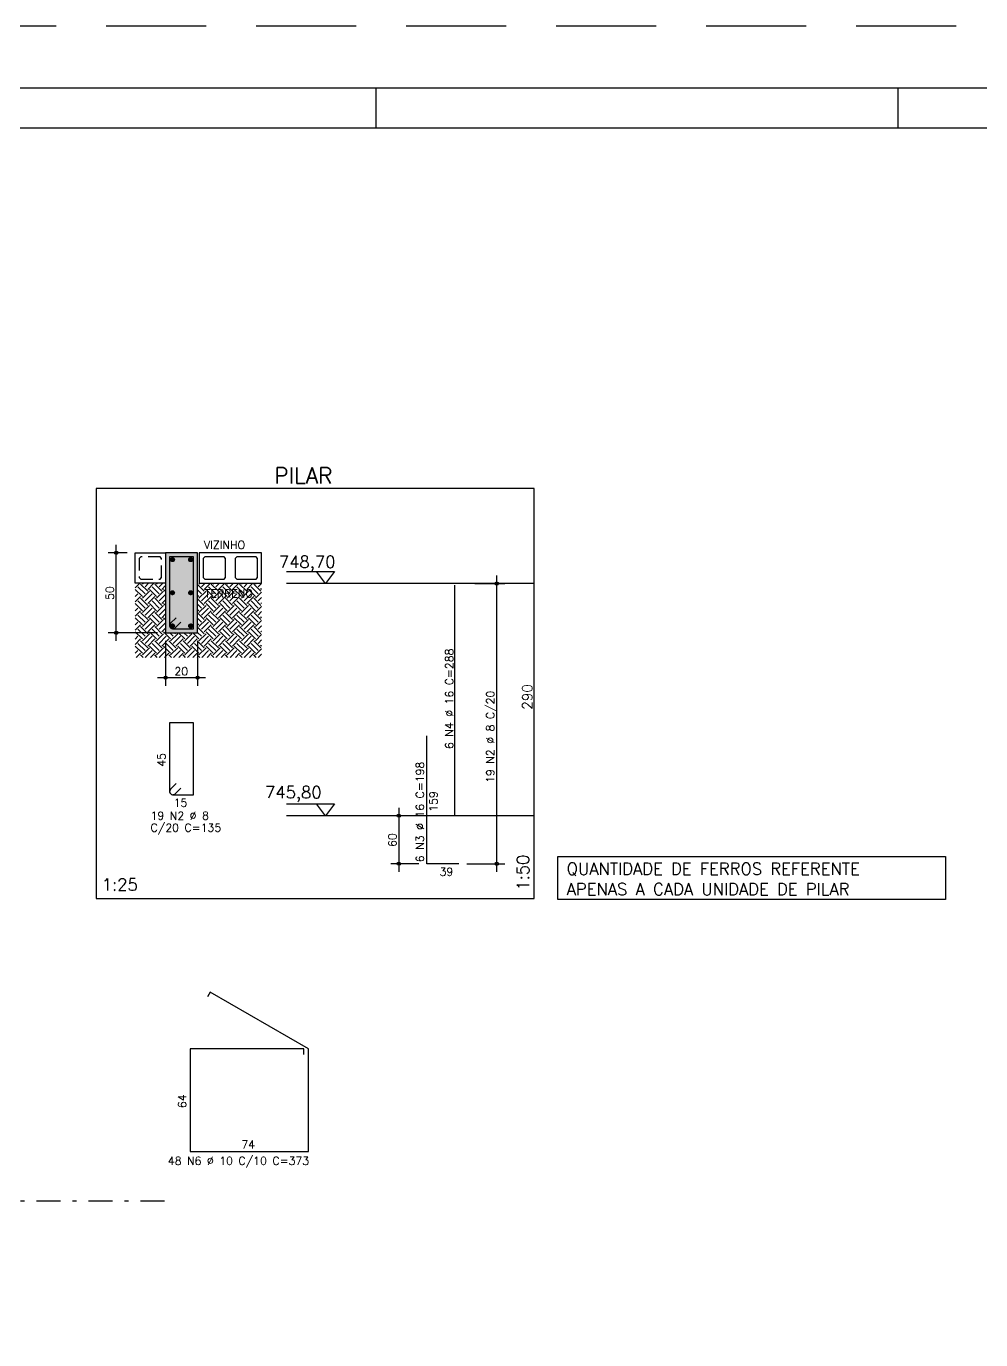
# Model space of a CAD drawing. Extents: x -1.9 to 86, y -1.2 to 61.3.
# Drawn here: x 25.3 to 49.16, y 28.48 to 61.31 of the extents above; entities that cross this region are included whole.
import ezdxf

# ---------------------------------------------------------------- set-up
doc = ezdxf.new("R2010")
doc.units = 0
doc.header["$MEASUREMENT"] = 0
for name, pattern in [('ESTILO_TQS_0001', [0.45, 0.3, -0.15]), ('ESTILO_TQS_0003', [1.25, 0.6, -0.3, 0.05, -0.3]), ('HIDDEN', [0.375, 0.25, -0.125])]:
    doc.linetypes.add(name, pattern=pattern)
doc.layers.get('0').update_dxf_attribs({"linetype": 'CONTINUOUS'})
doc.layers.get('Defpoints').update_dxf_attribs({"linetype": 'CONTINUOUS'})
for name, color, linetype in [('ARQ_FOLHA', 7, 'CONTINUOUS'), ('PENA_01', 1, 'CONTINUOUS'), ('PENA_02', 2, 'CONTINUOUS'), ('PENA_03', 3, 'CONTINUOUS'), ('PENA_04', 4, 'CONTINUOUS'), ('PENA_05', 5, 'CONTINUOUS'), ('PENA_06', 6, 'CONTINUOUS'), ('PENA_09', 254, 'CONTINUOUS'), ('PENA_10', 253, 'CONTINUOUS')]:
    doc.layers.add(name, color=color, linetype=linetype)
doc.styles.get("Standard").update_dxf_attribs({"font": 'ROMANS.SHX'})

# ---------------------------------------------------------------- blocks, each defined once
blk = doc.blocks.new('FOLHA A1 - 841 X 594')
at = {"layer": 'ARQ_FOLHA', "color": 1}
for p, q in [((-500.5, 584), (-500.5, 594)), ((-370, 584), (-370, 594))]:
    blk.add_line(p, q, dxfattribs=at)
for points in [[(-841, 0), (0, 0), (0, 594), (-841, 594)], [(-816, 10), (-10, 10), (-10, 584), (-816, 584)]]:
    blk.add_lwpolyline(points, close=True, dxfattribs=at)
at = {"layer": 'Defpoints', "color": 8, "linetype": 'HIDDEN', "ltscale": 100}
blk.add_lwpolyline([(-860.5, 609.5), (-860.5, -15.5), (19.5, -15.5), (19.5, 609.5)], close=True, dxfattribs=at)
blk = doc.blocks.new('*U23')
blk.add_blockref('FOLHA A1 - 841 X 594', (0, 0))

msp = doc.modelspace()

# ---------------------------------------------------------------- linework, layer by layer
at = {"layer": 'PENA_01', "linetype": 'Continuous'}
for p, q in [((27.552, 45.946), (27.552, 48.346)), ((27.826, 48.146), (27.352, 48.146)), ((36.52, 47.374), (37.263, 47.374)), ((37.063, 40.174), (37.063, 47.574)), ((28.586, 46.146), (27.352, 46.146)), ((28.786, 45.946), (28.786, 44.823)), ((29.586, 45.946), (29.586, 44.823)), ((29.786, 45.023), (28.586, 45.023)), ((34.615, 41.774), (34.615, 40.174)), ((35.12, 41.574), (34.415, 41.574)), ((35.12, 40.374), (34.415, 40.374)), ((36.32, 40.374), (37.263, 40.374))]:
    msp.add_line(p, q, dxfattribs=at)
at = {"layer": 'PENA_01', "linetype": 'ESTILO_TQS_0001'}
msp.add_lwpolyline([(28.126, 47.526), (28.166, 47.486), (28.646, 47.486), (28.686, 47.526), (28.686, 48.006), (28.646, 48.046), (28.166, 48.046), (28.126, 48.006), (28.126, 47.526)], dxfattribs=at)
at = {"layer": 'PENA_01', "linetype": 'Continuous'}
for points in [[(29.726, 47.526), (29.766, 47.486), (30.246, 47.486), (30.286, 47.526), (30.286, 48.006), (30.246, 48.046), (29.766, 48.046), (29.726, 48.006), (29.726, 47.526)], [(30.526, 47.526), (30.566, 47.486), (31.046, 47.486), (31.086, 47.526), (31.086, 48.006), (31.046, 48.046), (30.566, 48.046), (30.526, 48.006), (30.526, 47.526)]]:
    msp.add_lwpolyline(points, dxfattribs=at)
at = {"layer": 'PENA_02', "linetype": 'Continuous'}
for centre, radius in [((27.552, 48.146), 0.04), ((27.552, 48.146), 0.02), ((37.063, 47.374), 0.0416), ((37.063, 47.374), 0.0208), ((27.552, 46.146), 0.04), ((27.552, 46.146), 0.02), ((28.786, 45.023), 0.04), ((28.786, 45.023), 0.02), ((29.586, 45.023), 0.04), ((29.586, 45.023), 0.02), ((34.615, 41.574), 0.04), ((34.615, 41.574), 0.02), ((34.615, 40.374), 0.04), ((34.615, 40.374), 0.02), ((37.063, 40.374), 0.0416), ((37.063, 40.374), 0.0208)]:
    msp.add_circle(centre, radius, dxfattribs=at)
at = {"layer": 'PENA_03', "linetype": 'Continuous'}
for p, q in [((28.026, 48.146), (28.026, 48.146)), ((28.965, 47.924), (28.909, 47.981)), ((28.951, 47.924), (28.909, 47.967)), ((28.977, 47.927), (28.912, 47.992)), ((28.986, 47.932), (28.917, 48.002)), ((28.994, 47.939), (28.923, 48.009)), ((29, 47.946), (28.931, 48.016)), ((29.005, 47.956), (28.94, 48.02)), ((29.008, 47.967), (28.951, 48.023)), ((29.008, 47.981), (28.965, 48.023)), ((29.421, 47.924), (29.365, 47.981)), ((29.407, 47.924), (29.365, 47.967)), ((29.433, 47.927), (29.368, 47.992)), ((29.442, 47.932), (29.373, 48.002)), ((29.45, 47.939), (29.379, 48.009)), ((29.456, 47.946), (29.387, 48.016)), ((29.461, 47.956), (29.396, 48.02)), ((29.464, 47.967), (29.407, 48.023)), ((29.464, 47.981), (29.421, 48.023)), ((36.32, 47.374), (36.32, 47.374)), ((28.965, 47.096), (28.909, 47.153)), ((28.951, 47.096), (28.909, 47.139)), ((28.977, 47.099), (28.912, 47.164)), ((28.986, 47.104), (28.917, 47.174)), ((28.994, 47.111), (28.923, 47.181)), ((29, 47.118), (28.931, 47.188)), ((29.005, 47.128), (28.94, 47.192)), ((29.008, 47.139), (28.951, 47.195)), ((29.008, 47.153), (28.965, 47.195)), ((29.421, 47.096), (29.365, 47.153)), ((29.407, 47.096), (29.365, 47.139)), ((29.433, 47.099), (29.368, 47.164)), ((29.442, 47.104), (29.373, 47.174)), ((29.45, 47.111), (29.379, 47.181)), ((29.456, 47.118), (29.387, 47.188)), ((29.461, 47.128), (29.396, 47.192)), ((29.464, 47.139), (29.407, 47.195)), ((29.464, 47.153), (29.421, 47.195)), ((28.965, 46.268), (28.909, 46.325)), ((28.951, 46.268), (28.909, 46.311)), ((28.977, 46.271), (28.912, 46.336)), ((28.986, 46.276), (28.917, 46.346)), ((28.994, 46.283), (28.923, 46.353)), ((29, 46.29), (28.931, 46.36)), ((29.005, 46.3), (28.94, 46.364)), ((29.008, 46.311), (28.951, 46.367)), ((29.008, 46.325), (28.965, 46.367)), ((29.421, 46.268), (29.365, 46.325)), ((29.407, 46.268), (29.365, 46.311)), ((29.433, 46.271), (29.368, 46.336)), ((29.442, 46.276), (29.373, 46.346)), ((29.45, 46.283), (29.379, 46.353)), ((29.456, 46.29), (29.387, 46.36)), ((29.461, 46.3), (29.396, 46.364)), ((29.464, 46.311), (29.407, 46.367)), ((29.464, 46.325), (29.421, 46.367)), ((28.786, 46.146), (28.786, 46.146)), ((28.786, 46.146), (28.786, 46.146)), ((29.586, 46.146), (29.586, 46.146)), ((35.32, 41.574), (35.32, 41.574)), ((35.32, 40.374), (35.32, 40.374)), ((36.12, 40.374), (36.12, 40.374))]:
    msp.add_line(p, q, dxfattribs=at)
at = {"layer": 'PENA_03', "linetype": 'ESTILO_TQS_0003'}
msp.add_line((16.456, 31.945), (29.012, 31.945), dxfattribs=at)
at = {"layer": 'PENA_03', "linetype": 'Continuous'}
for points in [[(27.048, 39.504), (37.999, 39.504), (37.999, 49.754), (27.048, 49.754), (27.048, 39.504)], [(28.786, 47.386), (28.026, 47.386), (28.026, 48.146), (28.786, 48.146), (28.786, 47.386)], [(29.586, 46.146), (29.586, 48.146), (28.786, 48.146), (28.786, 46.146), (29.586, 46.146)], [(29.626, 47.386), (31.186, 47.386), (31.186, 48.146), (29.626, 48.146), (29.626, 47.386)], [(31.81, 47.674), (33.01, 47.674), (32.785, 47.374), (32.56, 47.674)], [(37.999, 47.374), (31.81, 47.374)], [(31.81, 41.874), (33.01, 41.874), (32.785, 41.574), (32.56, 41.874)], [(37.999, 41.574), (31.81, 41.574)], [(38.587, 40.551), (48.282, 40.551), (48.282, 39.477), (38.587, 39.477), (38.587, 40.551)]]:
    msp.add_lwpolyline(points, dxfattribs=at)
for centre in [(28.958, 47.974), (29.414, 47.974), (28.958, 47.146), (29.414, 47.146), (28.958, 46.318), (29.414, 46.318)]:
    msp.add_circle(centre, 0.05, dxfattribs=at)
for points in [[(29.008, 47.974), (28.933, 48.017), (28.911, 47.991)], [(29.008, 47.974), (28.911, 47.991), (28.911, 47.957)], [(29.008, 47.974), (28.911, 47.957), (28.933, 47.931)], [(29.008, 47.974), (28.967, 48.023), (28.933, 48.017)], [(29.008, 47.974), (28.933, 47.931), (28.967, 47.925)], [(29.008, 47.974), (28.997, 48.006), (28.967, 48.023)], [(29.008, 47.974), (28.967, 47.925), (28.997, 47.942)], [(29.008, 47.974), (28.997, 47.942), (29.008, 47.974)], [(29.464, 47.974), (29.389, 48.017), (29.367, 47.991)], [(29.464, 47.974), (29.367, 47.991), (29.367, 47.957)], [(29.464, 47.974), (29.367, 47.957), (29.389, 47.931)], [(29.464, 47.974), (29.423, 48.023), (29.389, 48.017)], [(29.464, 47.974), (29.389, 47.931), (29.423, 47.925)], [(29.464, 47.974), (29.453, 48.006), (29.423, 48.023)], [(29.464, 47.974), (29.423, 47.925), (29.453, 47.942)], [(29.464, 47.974), (29.453, 47.942), (29.464, 47.974)], [(29.008, 47.146), (28.933, 47.189), (28.911, 47.163)], [(29.008, 47.146), (28.911, 47.163), (28.911, 47.129)], [(29.008, 47.146), (28.911, 47.129), (28.933, 47.103)], [(29.008, 47.146), (28.967, 47.195), (28.933, 47.189)], [(29.008, 47.146), (28.933, 47.103), (28.967, 47.097)], [(29.008, 47.146), (28.997, 47.178), (28.967, 47.195)], [(29.008, 47.146), (28.967, 47.097), (28.997, 47.114)], [(29.008, 47.146), (28.997, 47.114), (29.008, 47.146)], [(29.464, 47.146), (29.389, 47.189), (29.367, 47.163)], [(29.464, 47.146), (29.367, 47.163), (29.367, 47.129)], [(29.464, 47.146), (29.367, 47.129), (29.389, 47.103)], [(29.464, 47.146), (29.423, 47.195), (29.389, 47.189)], [(29.464, 47.146), (29.389, 47.103), (29.423, 47.097)], [(29.464, 47.146), (29.453, 47.178), (29.423, 47.195)], [(29.464, 47.146), (29.423, 47.097), (29.453, 47.114)], [(29.464, 47.146), (29.453, 47.114), (29.464, 47.146)], [(29.008, 46.318), (28.933, 46.361), (28.911, 46.335)], [(29.008, 46.318), (28.911, 46.335), (28.911, 46.301)], [(29.008, 46.318), (28.911, 46.301), (28.933, 46.275)], [(29.008, 46.318), (28.967, 46.367), (28.933, 46.361)], [(29.008, 46.318), (28.933, 46.275), (28.967, 46.269)], [(29.008, 46.318), (28.997, 46.35), (28.967, 46.367)], [(29.008, 46.318), (28.967, 46.269), (28.997, 46.286)], [(29.008, 46.318), (28.997, 46.286), (29.008, 46.318)], [(29.464, 46.318), (29.389, 46.361), (29.367, 46.335)], [(29.464, 46.318), (29.367, 46.335), (29.367, 46.301)], [(29.464, 46.318), (29.367, 46.301), (29.389, 46.275)], [(29.464, 46.318), (29.423, 46.367), (29.389, 46.361)], [(29.464, 46.318), (29.389, 46.275), (29.423, 46.269)], [(29.464, 46.318), (29.453, 46.35), (29.423, 46.367)], [(29.464, 46.318), (29.423, 46.269), (29.453, 46.286)], [(29.464, 46.318), (29.453, 46.286), (29.464, 46.318)]]:
    msp.add_solid(points, dxfattribs=at)
at = {"layer": 'PENA_04', "linetype": 'Continuous'}
for p, q in [((29.486, 48.046), (28.886, 48.046)), ((28.886, 48.046), (28.886, 46.326)), ((29.486, 46.246), (29.486, 48.046)), ((29.051, 46.524), (28.91, 46.383)), ((29.023, 46.269), (29.164, 46.411)), ((28.966, 46.246), (29.486, 46.246))]:
    msp.add_line(p, q, dxfattribs=at)
for start, end in [(135, 270), (180, 315)]:
    msp.add_arc((28.966, 46.326), 0.08, start, end, dxfattribs=at)
at = {"layer": 'PENA_05', "linetype": 'Continuous'}
for p, q in [((36.02, 41.574), (36.02, 47.334)), ((29.486, 43.899), (28.886, 43.899)), ((28.886, 43.899), (28.886, 42.179)), ((29.486, 42.099), (29.486, 43.899)), ((35.32, 40.374), (35.32, 43.574)), ((29.051, 42.377), (28.91, 42.235)), ((28.966, 42.099), (29.486, 42.099)), ((29.023, 42.122), (29.164, 42.264)), ((36.12, 40.374), (35.32, 40.374)), ((29.901, 37.165), (29.831, 37.044)), ((32.36, 35.745), (29.901, 37.165)), ((32.24, 35.745), (29.4, 35.745)), ((29.4, 35.745), (29.4, 33.185)), ((32.24, 35.605), (32.24, 35.745)), ((32.36, 33.185), (32.36, 35.745)), ((29.4, 33.185), (32.36, 33.185))]:
    msp.add_line(p, q, dxfattribs=at)
for start, end in [(135, 270), (180, 315)]:
    msp.add_arc((28.966, 42.179), 0.08, start, end, dxfattribs=at)
at = {"layer": 'PENA_09', "linetype": 'Continuous'}
for p, q in [((28.026, 47.271), (28.141, 47.386)), ((28.271, 47.118), (28.095, 47.295)), ((28.338, 47.185), (28.161, 47.362)), ((28.205, 47.362), (28.23, 47.386)), ((28.271, 47.295), (28.362, 47.386)), ((28.338, 47.229), (28.495, 47.386)), ((28.625, 47.118), (28.448, 47.295)), ((28.691, 47.185), (28.515, 47.362)), ((28.559, 47.362), (28.583, 47.386)), ((28.625, 47.295), (28.716, 47.386)), ((28.691, 47.229), (28.786, 47.324)), ((28.786, 47.311), (28.786, 47.311)), ((29.752, 47.185), (29.586, 47.35)), ((29.586, 47.328), (29.586, 47.328)), ((29.619, 47.362), (29.644, 47.386)), ((29.686, 47.295), (29.776, 47.386)), ((29.752, 47.229), (29.909, 47.386)), ((30.039, 47.118), (29.862, 47.295)), ((30.106, 47.185), (29.929, 47.362)), ((29.973, 47.362), (29.997, 47.386)), ((30.039, 47.295), (30.13, 47.386)), ((30.106, 47.229), (30.263, 47.386)), ((30.393, 47.118), (30.216, 47.295)), ((30.459, 47.185), (30.282, 47.362)), ((30.327, 47.362), (30.351, 47.386)), ((30.393, 47.295), (30.484, 47.386)), ((30.459, 47.229), (30.616, 47.386)), ((30.746, 47.118), (30.57, 47.295)), ((30.813, 47.185), (30.636, 47.362)), ((30.68, 47.362), (30.704, 47.386)), ((30.746, 47.295), (30.837, 47.386)), ((30.813, 47.229), (30.97, 47.386)), ((31.1, 47.118), (30.923, 47.295)), ((31.166, 47.185), (30.989, 47.362)), ((31.034, 47.362), (31.058, 47.386)), ((31.1, 47.295), (31.186, 47.382)), ((31.186, 47.386), (31.186, 47.386)), ((28.026, 47.183), (28.028, 47.185)), ((28.026, 47.05), (28.095, 47.118)), ((28.026, 46.918), (28.161, 47.052)), ((28.205, 47.052), (28.028, 47.229)), ((28.338, 46.831), (28.161, 47.008)), ((28.205, 47.008), (28.382, 47.185)), ((28.271, 46.942), (28.448, 47.118)), ((28.338, 46.875), (28.515, 47.052)), ((28.559, 47.052), (28.382, 47.229)), ((28.691, 46.831), (28.515, 47.008)), ((28.559, 47.008), (28.736, 47.185)), ((28.625, 46.942), (28.786, 47.103)), ((28.691, 46.875), (28.786, 46.97)), ((28.786, 47.178), (28.736, 47.229)), ((28.786, 47.09), (28.786, 47.09)), ((28.786, 46.957), (28.786, 46.957)), ((29.686, 47.118), (29.586, 47.218)), ((29.586, 47.196), (29.586, 47.196)), ((29.619, 47.052), (29.586, 47.085)), ((29.586, 47.063), (29.586, 47.063)), ((29.752, 46.831), (29.586, 46.997)), ((29.586, 46.975), (29.586, 46.975)), ((29.619, 47.008), (29.796, 47.185)), ((29.686, 46.942), (29.862, 47.118)), ((29.752, 46.875), (29.929, 47.052)), ((29.973, 47.052), (29.796, 47.229)), ((30.106, 46.831), (29.929, 47.008)), ((29.973, 47.008), (30.15, 47.185)), ((30.039, 46.942), (30.216, 47.118)), ((30.106, 46.875), (30.282, 47.052)), ((30.327, 47.052), (30.15, 47.229)), ((30.459, 46.831), (30.282, 47.008)), ((30.327, 47.008), (30.503, 47.185)), ((30.393, 46.942), (30.57, 47.118)), ((30.459, 46.875), (30.636, 47.052)), ((30.68, 47.052), (30.503, 47.229)), ((30.813, 46.831), (30.636, 47.008)), ((30.68, 47.008), (30.857, 47.185)), ((30.746, 46.942), (30.923, 47.118)), ((30.813, 46.875), (30.989, 47.052)), ((31.034, 47.052), (30.857, 47.229)), ((31.166, 46.831), (30.989, 47.008)), ((31.034, 47.008), (31.186, 47.161)), ((31.1, 46.942), (31.186, 47.028)), ((31.166, 47.229), (31.186, 47.249)), ((31.186, 47.253), (31.186, 47.253)), ((31.186, 47.165), (31.186, 47.165)), ((31.186, 47.032), (31.186, 47.032)), ((28.026, 46.829), (28.028, 46.831)), ((28.026, 46.697), (28.095, 46.765)), ((28.026, 46.564), (28.161, 46.699)), ((28.205, 46.699), (28.028, 46.875)), ((28.271, 46.765), (28.095, 46.942)), ((28.338, 46.478), (28.161, 46.654)), ((28.205, 46.654), (28.382, 46.831)), ((28.271, 46.588), (28.448, 46.765)), ((28.338, 46.522), (28.515, 46.699)), ((28.559, 46.699), (28.382, 46.875)), ((28.625, 46.765), (28.448, 46.942)), ((28.691, 46.478), (28.515, 46.654)), ((28.559, 46.654), (28.736, 46.831)), ((28.625, 46.588), (28.786, 46.749)), ((28.691, 46.522), (28.786, 46.617)), ((28.786, 46.825), (28.736, 46.875)), ((28.786, 46.736), (28.786, 46.736)), ((29.686, 46.765), (29.586, 46.864)), ((29.586, 46.842), (29.586, 46.842)), ((29.619, 46.699), (29.586, 46.732)), ((29.586, 46.71), (29.586, 46.71)), ((29.752, 46.478), (29.586, 46.643)), ((29.586, 46.621), (29.586, 46.621)), ((29.619, 46.654), (29.796, 46.831)), ((29.686, 46.588), (29.862, 46.765)), ((29.752, 46.522), (29.929, 46.699)), ((29.973, 46.699), (29.796, 46.875)), ((30.039, 46.765), (29.862, 46.942)), ((30.106, 46.478), (29.929, 46.654)), ((29.973, 46.654), (30.15, 46.831)), ((30.039, 46.588), (30.216, 46.765)), ((30.106, 46.522), (30.282, 46.699)), ((30.327, 46.699), (30.15, 46.875)), ((30.393, 46.765), (30.216, 46.942)), ((30.459, 46.478), (30.282, 46.654)), ((30.327, 46.654), (30.503, 46.831)), ((30.393, 46.588), (30.57, 46.765)), ((30.459, 46.522), (30.636, 46.699)), ((30.68, 46.699), (30.503, 46.875)), ((30.746, 46.765), (30.57, 46.942)), ((30.813, 46.478), (30.636, 46.654)), ((30.68, 46.654), (30.857, 46.831)), ((30.746, 46.588), (30.923, 46.765)), ((30.813, 46.522), (30.989, 46.699)), ((31.034, 46.699), (30.857, 46.875)), ((31.1, 46.765), (30.923, 46.942)), ((31.166, 46.478), (30.989, 46.654)), ((31.034, 46.654), (31.186, 46.807)), ((31.1, 46.588), (31.186, 46.675)), ((31.166, 46.875), (31.186, 46.896)), ((31.186, 46.899), (31.186, 46.899)), ((31.186, 46.811), (31.186, 46.811)), ((31.186, 46.678), (31.186, 46.678)), ((28.026, 46.476), (28.028, 46.478)), ((28.026, 46.343), (28.095, 46.411)), ((28.026, 46.21), (28.161, 46.345)), ((28.205, 46.345), (28.028, 46.522)), ((28.271, 46.411), (28.095, 46.588)), ((28.338, 46.124), (28.161, 46.301)), ((28.205, 46.301), (28.382, 46.478)), ((28.271, 46.235), (28.448, 46.411)), ((28.338, 46.168), (28.515, 46.345)), ((28.559, 46.345), (28.382, 46.522)), ((28.625, 46.411), (28.448, 46.588)), ((28.691, 46.124), (28.515, 46.301)), ((28.559, 46.301), (28.736, 46.478)), ((28.625, 46.235), (28.786, 46.396)), ((28.786, 46.471), (28.736, 46.522)), ((28.786, 46.604), (28.786, 46.604)), ((28.786, 46.383), (28.786, 46.383)), ((29.686, 46.411), (29.586, 46.511)), ((29.586, 46.489), (29.586, 46.489)), ((29.619, 46.345), (29.586, 46.378)), ((29.586, 46.356), (29.586, 46.356)), ((29.752, 46.124), (29.586, 46.29)), ((29.619, 46.301), (29.796, 46.478)), ((29.686, 46.235), (29.862, 46.411)), ((29.752, 46.168), (29.929, 46.345)), ((29.973, 46.345), (29.796, 46.522)), ((30.039, 46.411), (29.862, 46.588)), ((30.106, 46.124), (29.929, 46.301)), ((29.973, 46.301), (30.15, 46.478)), ((30.039, 46.235), (30.216, 46.411)), ((30.106, 46.168), (30.282, 46.345)), ((30.327, 46.345), (30.15, 46.522)), ((30.393, 46.411), (30.216, 46.588)), ((30.459, 46.124), (30.282, 46.301)), ((30.327, 46.301), (30.503, 46.478)), ((30.393, 46.235), (30.57, 46.411)), ((30.459, 46.168), (30.636, 46.345)), ((30.68, 46.345), (30.503, 46.522)), ((30.746, 46.411), (30.57, 46.588)), ((30.813, 46.124), (30.636, 46.301)), ((30.68, 46.301), (30.857, 46.478)), ((30.746, 46.235), (30.923, 46.411)), ((30.813, 46.168), (30.989, 46.345)), ((31.034, 46.345), (30.857, 46.522)), ((31.1, 46.411), (30.923, 46.588)), ((31.166, 46.124), (30.989, 46.301)), ((31.034, 46.301), (31.186, 46.454)), ((31.1, 46.235), (31.186, 46.321)), ((31.166, 46.522), (31.186, 46.542)), ((31.186, 46.546), (31.186, 46.546)), ((31.186, 46.457), (31.186, 46.457)), ((31.186, 46.325), (31.186, 46.325)), ((28.026, 46.122), (28.028, 46.124)), ((28.026, 45.989), (28.095, 46.058)), ((28.026, 45.857), (28.161, 45.991)), ((28.205, 45.991), (28.028, 46.168)), ((28.271, 46.058), (28.095, 46.235)), ((28.205, 45.947), (28.382, 46.124)), ((28.271, 45.881), (28.448, 46.058)), ((28.338, 45.815), (28.515, 45.991)), ((28.559, 45.991), (28.382, 46.168)), ((28.625, 46.058), (28.448, 46.235)), ((28.559, 45.947), (28.736, 46.124)), ((28.625, 45.881), (28.802, 46.058)), ((28.691, 46.168), (28.786, 46.263)), ((28.691, 45.815), (28.868, 45.991)), ((28.912, 45.991), (28.736, 46.168)), ((28.786, 46.25), (28.786, 46.25)), ((28.979, 46.058), (28.89, 46.146)), ((28.912, 45.947), (29.089, 46.124)), ((28.979, 45.881), (29.155, 46.058)), ((29.045, 46.124), (29.023, 46.146)), ((29.045, 45.815), (29.222, 45.991)), ((29.266, 45.991), (29.111, 46.146)), ((29.332, 46.058), (29.244, 46.146)), ((29.266, 45.947), (29.443, 46.124)), ((29.332, 45.881), (29.509, 46.058)), ((29.398, 46.124), (29.377, 46.146)), ((29.398, 45.815), (29.575, 45.991)), ((29.619, 45.991), (29.465, 46.146)), ((29.586, 46.268), (29.586, 46.268)), ((29.686, 46.058), (29.586, 46.157)), ((29.619, 45.947), (29.796, 46.124)), ((29.686, 45.881), (29.862, 46.058)), ((29.752, 45.815), (29.929, 45.991)), ((29.973, 45.991), (29.796, 46.168)), ((30.039, 46.058), (29.862, 46.235)), ((29.973, 45.947), (30.15, 46.124)), ((30.039, 45.881), (30.216, 46.058)), ((30.106, 45.815), (30.282, 45.991)), ((30.327, 45.991), (30.15, 46.168)), ((30.393, 46.058), (30.216, 46.235)), ((30.327, 45.947), (30.503, 46.124)), ((30.393, 45.881), (30.57, 46.058)), ((30.459, 45.815), (30.636, 45.991)), ((30.68, 45.991), (30.503, 46.168)), ((30.746, 46.058), (30.57, 46.235)), ((30.68, 45.947), (30.857, 46.124)), ((30.746, 45.881), (30.923, 46.058)), ((30.813, 45.815), (30.989, 45.991)), ((31.034, 45.991), (30.857, 46.168)), ((31.1, 46.058), (30.923, 46.235)), ((31.034, 45.947), (31.186, 46.1)), ((31.1, 45.881), (31.186, 45.967)), ((31.166, 46.168), (31.186, 46.188)), ((31.186, 46.192), (31.186, 46.192)), ((31.186, 46.104), (31.186, 46.104)), ((31.186, 45.971), (31.186, 45.971)), ((28.026, 45.768), (28.028, 45.771)), ((28.026, 45.636), (28.095, 45.704)), ((28.205, 45.638), (28.028, 45.815)), ((28.054, 45.531), (28.161, 45.638)), ((28.271, 45.704), (28.095, 45.881)), ((28.338, 45.771), (28.161, 45.947)), ((28.205, 45.594), (28.382, 45.771)), ((28.275, 45.531), (28.448, 45.704)), ((28.559, 45.638), (28.382, 45.815)), ((28.407, 45.531), (28.515, 45.638)), ((28.625, 45.704), (28.448, 45.881)), ((28.691, 45.771), (28.515, 45.947)), ((28.559, 45.594), (28.736, 45.771)), ((28.628, 45.531), (28.802, 45.704)), ((28.912, 45.638), (28.736, 45.815)), ((28.761, 45.531), (28.868, 45.638)), ((28.979, 45.704), (28.802, 45.881)), ((29.045, 45.771), (28.868, 45.947)), ((28.912, 45.594), (29.089, 45.771)), ((28.982, 45.531), (29.155, 45.704)), ((29.266, 45.638), (29.089, 45.815)), ((29.115, 45.531), (29.222, 45.638)), ((29.332, 45.704), (29.155, 45.881)), ((29.398, 45.771), (29.222, 45.947)), ((29.266, 45.594), (29.443, 45.771)), ((29.336, 45.531), (29.509, 45.704)), ((29.619, 45.638), (29.443, 45.815)), ((29.468, 45.531), (29.575, 45.638)), ((29.686, 45.704), (29.509, 45.881)), ((29.752, 45.771), (29.575, 45.947)), ((29.619, 45.594), (29.796, 45.771)), ((29.689, 45.531), (29.862, 45.704)), ((29.973, 45.638), (29.796, 45.815)), ((29.822, 45.531), (29.929, 45.638)), ((30.039, 45.704), (29.862, 45.881)), ((30.106, 45.771), (29.929, 45.947)), ((29.973, 45.594), (30.15, 45.771)), ((30.043, 45.531), (30.216, 45.704)), ((30.327, 45.638), (30.15, 45.815)), ((30.175, 45.531), (30.282, 45.638)), ((30.393, 45.704), (30.216, 45.881)), ((30.459, 45.771), (30.282, 45.947)), ((30.327, 45.594), (30.503, 45.771)), ((30.396, 45.531), (30.57, 45.704)), ((30.68, 45.638), (30.503, 45.815)), ((30.529, 45.531), (30.636, 45.638)), ((30.746, 45.704), (30.57, 45.881)), ((30.813, 45.771), (30.636, 45.947)), ((30.68, 45.594), (30.857, 45.771)), ((30.75, 45.531), (30.923, 45.704)), ((31.034, 45.638), (30.857, 45.815)), ((30.882, 45.531), (30.989, 45.638)), ((31.1, 45.704), (30.923, 45.881)), ((31.166, 45.771), (30.989, 45.947)), ((31.034, 45.594), (31.186, 45.747)), ((31.166, 45.815), (31.186, 45.835)), ((31.186, 45.839), (31.186, 45.839)), ((31.186, 45.75), (31.186, 45.75)), ((28.091, 45.531), (28.091, 45.531)), ((28.142, 45.531), (28.142, 45.531)), ((28.224, 45.531), (28.161, 45.594)), ((28.312, 45.531), (28.312, 45.531)), ((28.445, 45.531), (28.445, 45.531)), ((28.496, 45.531), (28.496, 45.531)), ((28.577, 45.531), (28.515, 45.594)), ((28.666, 45.531), (28.666, 45.531)), ((28.798, 45.531), (28.798, 45.531)), ((28.849, 45.531), (28.849, 45.531)), ((28.931, 45.531), (28.868, 45.594)), ((29.019, 45.531), (29.019, 45.531)), ((29.152, 45.531), (29.152, 45.531)), ((29.203, 45.531), (29.203, 45.531)), ((29.285, 45.531), (29.222, 45.594)), ((29.373, 45.531), (29.373, 45.531)), ((29.506, 45.531), (29.506, 45.531)), ((29.557, 45.531), (29.557, 45.531)), ((29.638, 45.531), (29.575, 45.594)), ((29.726, 45.531), (29.726, 45.531)), ((29.859, 45.531), (29.859, 45.531)), ((29.91, 45.531), (29.91, 45.531)), ((29.992, 45.531), (29.929, 45.594)), ((30.08, 45.531), (30.08, 45.531)), ((30.213, 45.531), (30.213, 45.531)), ((30.264, 45.531), (30.264, 45.531)), ((30.345, 45.531), (30.282, 45.594)), ((30.434, 45.531), (30.434, 45.531)), ((30.566, 45.531), (30.566, 45.531)), ((30.617, 45.531), (30.617, 45.531)), ((30.699, 45.531), (30.636, 45.594)), ((30.787, 45.531), (30.787, 45.531)), ((30.92, 45.531), (30.92, 45.531)), ((30.971, 45.531), (30.971, 45.531)), ((31.052, 45.531), (30.989, 45.594)), ((31.103, 45.531), (31.186, 45.614)), ((31.141, 45.531), (31.141, 45.531)), ((31.186, 45.618), (31.186, 45.618))]:
    msp.add_line(p, q, dxfattribs=at)
at = {"layer": 'PENA_10', "linetype": 'Continuous'}
for points in [[(29.586, 46.146), (29.586, 48.146), (28.786, 48.146)], [(29.586, 46.146), (28.786, 48.146), (28.786, 46.146)], [(29.586, 46.146), (28.786, 46.146), (29.586, 46.146)]]:
    msp.add_solid(points, dxfattribs=at)

# ---------------------------------------------------------------- block references
at = {"xscale": 0.09999999999999938, "yscale": 0.09999999999999938, "zscale": 0.09999999999999938}
msp.add_blockref('*U23', (84.1, 0.356), dxfattribs=at)

# ---------------------------------------------------------------- texts
at = {"layer": 'PENA_02', "linetype": 'Continuous'}
for s, height, p in [('290', 0.25, (37.951, 44.222)), ('1:50', 0.3, (37.87, 39.701))]:
    msp.add_text(s, height=height, rotation=90, dxfattribs=at).set_placement(p)
msp.add_text('1:25', height=0.3, dxfattribs=at).set_placement((27.19, 39.701))
at = {"layer": 'PENA_03', "linetype": 'Continuous'}
for s, height, p in [('VIZINHO', 0.2, (29.745, 48.243)), ('748,70', 0.3, (31.617, 47.771)), ('TERRENO', 0.2, (29.767, 47.031)), ('20', 0.2, (29.006, 45.083)), ('745,80', 0.3, (31.272, 42.009)), ('15', 0.2, (28.986, 41.799)), ('C/20 C=135', 0.2, (28.41, 41.175)), ('19 N2 %%c 8', 0.2, (28.41, 41.475)), ('QUANTIDADE DE FERROS REFERENTE ', 0.3, (38.811, 40.099)), ('39', 0.2, (35.634, 40.074)), ('APENAS A CADA UNIDADE DE PILAR', 0.3, (38.811, 39.589)), ('74', 0.2, (30.679, 33.259)), ('48 N6 %%c 10 C/10 C=373', 0.2, (28.842, 32.848))]:
    msp.add_text(s, height=height, dxfattribs=at).set_placement(p)
for s, p in [('50', (27.492, 46.966)), ('6 N4 %%c 16 C=288', (35.978, 43.24)), ('19 N2 %%c 8 C/20', (37.003, 42.394)), ('45', (28.786, 42.799)), ('6 N3 %%c 16 C=198', (35.245, 40.413)), ('159', (35.583, 41.673)), ('60', (34.555, 40.794)), ('64', (29.3, 34.265))]:
    msp.add_text(s, height=0.2, rotation=90, dxfattribs=at).set_placement(p)
at = {"layer": 'PENA_06', "linetype": 'Continuous'}
msp.add_text('PILAR', height=0.4, dxfattribs=at).set_placement((31.503, 49.875))

doc.saveas('drawing.dxf')
